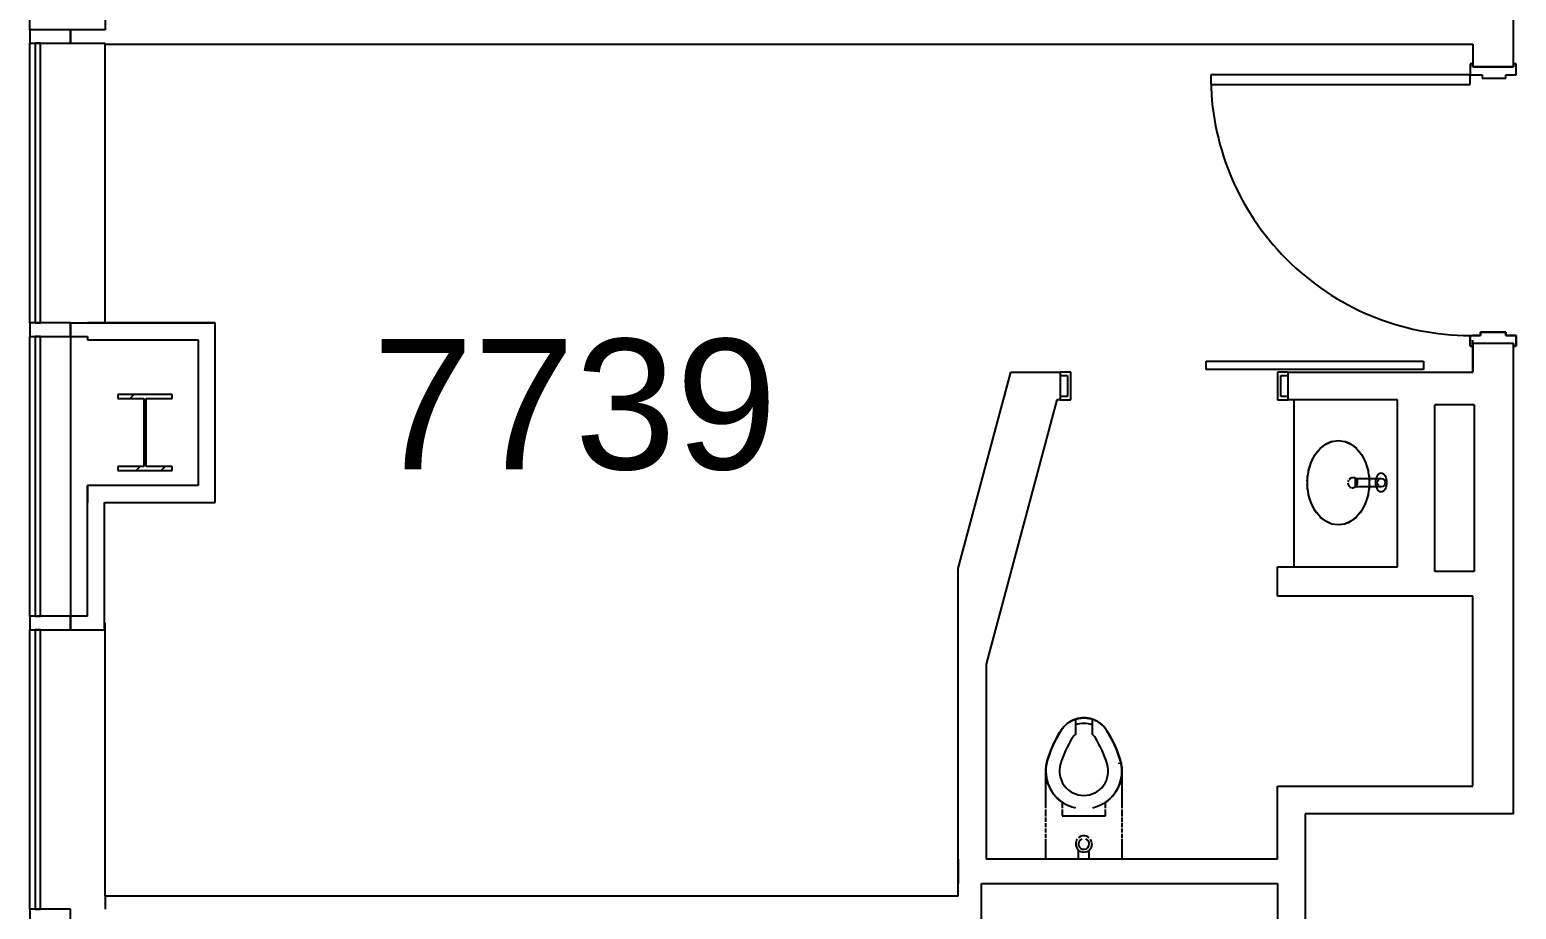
# Model space of a CAD drawing. Header units: inches. Extents: x -59 to 5673, y -29 to 4299.
# Drawn here: x -42.7 to 231.1, y 3032.3 to 3194.3 of the extents above; entities that cross this region are included whole.
import ezdxf

# ---------------------------------------------------------------- set-up
doc = ezdxf.new("R2010")
doc.units = ezdxf.units.IN
doc.header["$LTSCALE"] = 96
doc.header["$MEASUREMENT"] = 0
for name, color, linetype in [('A-ANNO-ROOM', 4, 'Continuous'), ('A-COLS', 5, 'Continuous'), ('A-DOOR', 2, 'Continuous'), ('A-FLOR-CASE', 3, 'Continuous'), ('A-FLOR-PFIX', 2, 'Continuous'), ('A-GLAZ', 2, 'Continuous'), ('A-WALL-FULL', 6, 'Continuous')]:
    doc.layers.add(name, color=color, linetype=linetype)
doc.styles.add('ARIAL', font='arial.ttf')

msp = doc.modelspace()

# ---------------------------------------------------------------- linework, layer by layer
at = {"layer": 'A-COLS'}
for p, q in [((-16.42, 3127.08), (-26.42, 3127.08)), ((-26.42, 3127.08), (-26.42, 3126.36)), ((-26.42, 3126.36), (-21.63, 3126.36)), ((-24.2, 3126.36), (-23.48, 3127.08)), ((-21.63, 3126.36), (-21.63, 3113.8)), ((-21.22, 3113.8), (-21.22, 3126.36)), ((-21.22, 3126.36), (-16.42, 3126.36)), ((-16.42, 3126.36), (-16.42, 3127.08)), ((-26.42, 3113.8), (-26.42, 3113.08)), ((-21.63, 3113.8), (-26.42, 3113.8)), ((-26.42, 3113.08), (-16.42, 3113.08)), ((-23.08, 3113.08), (-22.36, 3113.8)), ((-21.63, 3114.53), (-21.22, 3114.95)), ((-16.42, 3113.8), (-21.22, 3113.8)), ((-18.48, 3113.08), (-17.76, 3113.8)), ((-16.42, 3113.08), (-16.42, 3113.8))]:
    msp.add_line(p, q, dxfattribs=at)
at = {"layer": 'A-DOOR'}
for p, q in [((223.08, 3187.95), (222.58, 3187.95)), ((222.58, 3187.95), (222.58, 3185.95)), ((223.08, 3187.95), (222.58, 3187.95)), ((222.58, 3187.95), (222.58, 3185.95)), ((223.08, 3187.45), (223.08, 3187.95)), ((230.58, 3187.45), (223.08, 3187.45)), ((231.08, 3187.95), (230.58, 3187.95)), ((231.08, 3187.95), (230.58, 3187.95)), ((230.58, 3187.95), (230.58, 3187.45)), ((231.08, 3185.95), (231.08, 3187.95)), ((231.08, 3185.95), (231.08, 3187.95)), ((174.83, 3185.95), (174.83, 3184.2)), ((222.58, 3185.95), (174.83, 3185.95)), ((174.83, 3184.2), (222.58, 3184.2)), ((222.58, 3184.2), (222.58, 3185.95)), ((222.58, 3185.95), (223.08, 3185.95)), ((222.58, 3185.95), (224.77, 3185.95)), ((223.08, 3185.95), (224.77, 3185.95)), ((223.08, 3185.95), (224.77, 3185.95)), ((224.77, 3185.95), (224.77, 3185.33)), ((224.77, 3185.95), (224.77, 3185.33)), ((224.77, 3185.33), (229.14, 3185.33)), ((224.77, 3185.33), (229.14, 3185.33)), ((229.14, 3185.95), (231.08, 3185.95)), ((229.14, 3185.33), (229.14, 3185.95)), ((229.14, 3185.33), (229.14, 3185.95)), ((229.14, 3185.95), (231.08, 3185.95)), ((222.58, 3137.95), (223.08, 3137.95)), ((222.58, 3135.95), (222.58, 3137.95)), ((222.58, 3137.95), (224.52, 3137.95)), ((222.58, 3137.95), (222.58, 3135.95)), ((223.08, 3137.95), (224.52, 3137.95)), ((224.52, 3137.95), (223.08, 3137.95)), ((224.52, 3138.58), (229.14, 3138.58)), ((224.52, 3137.95), (224.52, 3138.58)), ((229.14, 3138.58), (224.52, 3138.58)), ((224.52, 3138.58), (224.52, 3137.95)), ((229.14, 3138.58), (229.14, 3137.95)), ((229.14, 3137.95), (229.14, 3138.58)), ((229.14, 3137.95), (231.08, 3137.95)), ((231.08, 3137.95), (229.14, 3137.95)), ((231.08, 3137.95), (231.08, 3135.95)), ((231.08, 3135.95), (231.08, 3137.95)), ((223.08, 3135.95), (222.58, 3135.95)), ((222.58, 3135.95), (223.08, 3135.95)), ((223.08, 3136.45), (223.08, 3135.95)), ((230.58, 3136.45), (223.08, 3136.45)), ((223.08, 3135.95), (223.08, 3136.45)), ((230.58, 3135.95), (230.58, 3136.45)), ((230.58, 3136.45), (230.58, 3135.95)), ((231.08, 3135.95), (230.58, 3135.95)), ((230.58, 3135.95), (231.08, 3135.95)), ((173.99, 3131.7), (173.99, 3133.2)), ((173.99, 3133.2), (213.99, 3133.2)), ((213.99, 3131.7), (173.99, 3131.7)), ((213.99, 3133.2), (213.99, 3131.7)), ((149.08, 3131.2), (147.08, 3131.2)), ((147.08, 3131.2), (147.08, 3130.58)), ((147.08, 3130.58), (148.45, 3130.58)), ((148.45, 3130.58), (148.45, 3126.7)), ((149.08, 3126.08), (149.08, 3131.2)), ((187.08, 3131.2), (187.08, 3126.08)), ((187.08, 3131.2), (187.08, 3126.08)), ((189.08, 3131.2), (187.08, 3131.2)), ((187.7, 3130.58), (189.08, 3130.58)), ((187.7, 3126.7), (187.7, 3130.58)), ((189.08, 3130.58), (189.08, 3131.2)), ((148.45, 3126.7), (147.08, 3126.7)), ((147.08, 3126.7), (147.08, 3126.08)), ((189.08, 3126.7), (187.7, 3126.7)), ((189.08, 3126.08), (189.08, 3126.7)), ((147.08, 3126.08), (149.08, 3126.08)), ((187.08, 3126.08), (189.08, 3126.08))]:
    msp.add_line(p, q, dxfattribs=at)
msp.add_arc((222.61, 3185.74), 47.79, 179.7448, 269.956, dxfattribs=at)
msp.add_arc((222.61, 3185.74), 47.79, 179.7448, 269.956, dxfattribs=at)
at = {"layer": 'A-FLOR-CASE'}
msp.add_line((190.2, 3095.33), (190.2, 3126.08), dxfattribs=at)
at = {"layer": 'A-FLOR-PFIX'}
for p, q in [((195.98, 3117.94), (197.12, 3118.44)), ((196.94, 3118.38), (197.19, 3118.46)), ((197.12, 3118.44), (198.31, 3118.61)), ((198.31, 3118.61), (199.5, 3118.44)), ((199.5, 3118.44), (200.64, 3117.94)), ((193.36, 3114.72), (194.06, 3116.04)), ((194.06, 3116.04), (194.95, 3117.12)), ((194.95, 3117.12), (195.98, 3117.94)), ((200.64, 3117.94), (201.67, 3117.12)), ((201.67, 3117.12), (202.56, 3116.04)), ((202.56, 3116.04), (203.26, 3114.72)), ((192.62, 3111.64), (192.87, 3113.23)), ((192.87, 3113.23), (193.36, 3114.72)), ((203.26, 3114.72), (203.75, 3113.23)), ((203.75, 3113.23), (204, 3111.64)), ((192.62, 3110.02), (192.62, 3111.64)), ((192.87, 3108.42), (192.62, 3110.02)), ((200.32, 3111.5), (200.81, 3111.79)), ((200.81, 3111.79), (201.29, 3111.79)), ((201, 3109.84), (200.85, 3109.85)), ((201.41, 3109.99), (201, 3109.84)), ((201.29, 3111.79), (201.63, 3111.61)), ((201.76, 3110.52), (201.41, 3109.99)), ((201.46, 3111.58), (206.21, 3111.58)), ((201.46, 3110.08), (201.46, 3111.58)), ((206.21, 3110.08), (201.46, 3110.08)), ((201.63, 3111.61), (201.77, 3111.43)), ((201.77, 3111.43), (201.76, 3110.52)), ((204, 3110.02), (203.75, 3108.42)), ((204, 3111.64), (204, 3110.02)), ((193.36, 3106.94), (192.87, 3108.42)), ((203.75, 3108.42), (203.26, 3106.94)), ((194.06, 3105.62), (193.36, 3106.94)), ((194.95, 3104.53), (194.06, 3105.62)), ((195.98, 3103.72), (194.95, 3104.53)), ((201.67, 3104.53), (200.64, 3103.72)), ((202.56, 3105.62), (201.67, 3104.53)), ((203.26, 3106.94), (202.56, 3105.62)), ((197.12, 3103.22), (195.98, 3103.72)), ((197.19, 3103.2), (196.94, 3103.27)), ((198.31, 3103.05), (197.12, 3103.22)), ((199.5, 3103.22), (198.31, 3103.05)), ((200.64, 3103.72), (199.5, 3103.22)), ((147.81, 3065.94), (147.95, 3066.08)), ((147.95, 3066.08), (148.1, 3066.22)), ((148.1, 3066.22), (148.25, 3066.35)), ((148.25, 3066.35), (148.4, 3066.48)), ((148.4, 3066.48), (148.56, 3066.6)), ((148.56, 3066.6), (148.73, 3066.71)), ((148.73, 3066.71), (148.9, 3066.81)), ((148.9, 3066.81), (149.07, 3066.91)), ((149.07, 3066.91), (149.25, 3067)), ((149.25, 3067), (149.43, 3067.09)), ((149.43, 3067.09), (149.62, 3067.17)), ((149.62, 3067.17), (149.81, 3067.24)), ((149.81, 3067.24), (150, 3067.3)), ((149.95, 3064.51), (149.95, 3067.28)), ((150, 3067.3), (150.19, 3067.35)), ((150.19, 3067.35), (150.38, 3067.4)), ((150.38, 3067.4), (150.58, 3067.44)), ((150.58, 3067.44), (150.78, 3067.47)), ((150.78, 3067.47), (150.97, 3067.49)), ((150.97, 3067.49), (151.17, 3067.51)), ((151.17, 3067.51), (151.37, 3067.51)), ((151.37, 3067.51), (151.45, 3067.51)), ((151.45, 3067.51), (151.65, 3067.51)), ((151.65, 3067.51), (151.85, 3067.5)), ((151.85, 3067.5), (152.05, 3067.48)), ((152.05, 3067.48), (152.25, 3067.45)), ((152.25, 3067.45), (152.45, 3067.42)), ((152.45, 3067.42), (152.64, 3067.37)), ((152.64, 3067.37), (152.83, 3067.32)), ((152.83, 3067.32), (153.03, 3067.26)), ((152.95, 3067.28), (152.95, 3064.51)), ((153.03, 3067.26), (153.21, 3067.19)), ((153.21, 3067.19), (153.4, 3067.12)), ((153.4, 3067.12), (153.58, 3067.04)), ((153.58, 3067.04), (153.76, 3066.95)), ((153.76, 3066.95), (153.94, 3066.85)), ((153.94, 3066.85), (154.11, 3066.75)), ((154.11, 3066.75), (154.28, 3066.64)), ((154.28, 3066.64), (154.44, 3066.53)), ((154.44, 3066.53), (154.6, 3066.4)), ((154.6, 3066.4), (154.75, 3066.27)), ((154.75, 3066.27), (154.9, 3066.14)), ((154.9, 3066.14), (155.04, 3066)), ((146.11, 3063.18), (146.54, 3064)), ((146.54, 3064), (146.99, 3064.8)), ((146.99, 3064.8), (147.2, 3065.15)), ((147.2, 3065.15), (147.31, 3065.32)), ((147.31, 3065.32), (147.43, 3065.48)), ((147.43, 3065.48), (147.55, 3065.64)), ((147.55, 3065.64), (147.68, 3065.79)), ((147.68, 3065.79), (147.81, 3065.94)), ((155.04, 3066), (155.18, 3065.85)), ((155.18, 3065.85), (155.31, 3065.7)), ((155.31, 3065.7), (155.43, 3065.54)), ((155.43, 3065.54), (155.55, 3065.38)), ((155.55, 3065.38), (155.66, 3065.22)), ((155.66, 3065.22), (155.7, 3065.15)), ((155.7, 3065.15), (156.17, 3064.36)), ((156.17, 3064.36), (156.61, 3063.55)), ((156.61, 3063.55), (157.01, 3062.72)), ((144.76, 3059.77), (145.05, 3060.64)), ((145.05, 3060.64), (145.37, 3061.5)), ((145.37, 3061.5), (145.72, 3062.35)), ((145.72, 3062.35), (146.11, 3063.18)), ((157.01, 3062.72), (157.38, 3061.88)), ((157.38, 3061.88), (157.72, 3061.02)), ((157.72, 3061.02), (158.02, 3060.16)), ((144.45, 3057.64), (144.46, 3057.92)), ((144.46, 3057.92), (144.47, 3058.2)), ((144.47, 3058.2), (144.49, 3058.48)), ((144.49, 3058.48), (144.53, 3058.76)), ((144.53, 3058.76), (144.58, 3059.03)), ((144.58, 3059.03), (144.64, 3059.31)), ((144.64, 3059.31), (144.7, 3059.58)), ((144.7, 3059.58), (144.76, 3059.77)), ((158.02, 3060.16), (158.15, 3059.77)), ((158.15, 3059.77), (158.22, 3059.5)), ((158.22, 3059.5), (158.29, 3059.23)), ((158.29, 3059.23), (158.34, 3058.95)), ((158.34, 3058.95), (158.39, 3058.67)), ((158.39, 3058.67), (158.42, 3058.4)), ((158.42, 3058.4), (158.44, 3058.12)), ((158.44, 3058.12), (158.45, 3057.84)), ((158.45, 3057.84), (158.45, 3057.56)), ((144.45, 3050.88), (144.45, 3057.72)), ((144.46, 3057.36), (144.45, 3057.64)), ((144.48, 3057.08), (144.46, 3057.36)), ((144.51, 3056.8), (144.48, 3057.08)), ((144.55, 3056.53), (144.51, 3056.8)), ((144.61, 3056.25), (144.55, 3056.53)), ((144.67, 3055.98), (144.61, 3056.25)), ((144.75, 3055.71), (144.67, 3055.98)), ((144.83, 3055.44), (144.75, 3055.71)), ((144.93, 3055.18), (144.83, 3055.44)), ((145.04, 3054.92), (144.93, 3055.18)), ((157.95, 3055.1), (157.84, 3054.85)), ((158.05, 3055.36), (157.95, 3055.1)), ((158.13, 3055.63), (158.05, 3055.36)), ((158.21, 3055.9), (158.13, 3055.63)), ((158.28, 3056.17), (158.21, 3055.9)), ((158.34, 3056.45), (158.28, 3056.17)), ((158.38, 3056.72), (158.34, 3056.45)), ((158.42, 3057), (158.38, 3056.72)), ((158.44, 3057.28), (158.42, 3057)), ((158.45, 3057.56), (158.44, 3057.28)), ((158.45, 3057.72), (158.45, 3050.89)), ((145.15, 3054.67), (145.04, 3054.92)), ((145.28, 3054.42), (145.15, 3054.67)), ((145.42, 3054.17), (145.28, 3054.42)), ((145.56, 3053.93), (145.42, 3054.17)), ((145.72, 3053.7), (145.56, 3053.93)), ((145.88, 3053.48), (145.72, 3053.7)), ((146.06, 3053.26), (145.88, 3053.48)), ((146.24, 3053.04), (146.06, 3053.26)), ((146.43, 3052.84), (146.24, 3053.04)), ((146.63, 3052.64), (146.43, 3052.84)), ((146.84, 3052.45), (146.63, 3052.64)), ((147.05, 3052.27), (146.84, 3052.45)), ((156.01, 3052.4), (155.79, 3052.22)), ((156.21, 3052.59), (156.01, 3052.4)), ((156.42, 3052.78), (156.21, 3052.59)), ((156.61, 3052.98), (156.42, 3052.78)), ((156.79, 3053.19), (156.61, 3052.98)), ((156.97, 3053.41), (156.79, 3053.19)), ((157.14, 3053.63), (156.97, 3053.41)), ((157.3, 3053.86), (157.14, 3053.63)), ((157.45, 3054.1), (157.3, 3053.86)), ((157.59, 3054.34), (157.45, 3054.1)), ((157.72, 3054.59), (157.59, 3054.34)), ((157.84, 3054.85), (157.72, 3054.59)), ((144.45, 3049.38), (144.45, 3050.64)), ((147.27, 3052.1), (147.05, 3052.27)), ((147.5, 3051.94), (147.27, 3052.1)), ((147.45, 3051.97), (147.45, 3050.88)), ((147.45, 3050.64), (147.45, 3049.47)), ((147.73, 3051.79), (147.5, 3051.94)), ((147.97, 3051.64), (147.73, 3051.79)), ((148.22, 3051.51), (147.97, 3051.64)), ((148.47, 3051.38), (148.22, 3051.51)), ((148.73, 3051.27), (148.47, 3051.38)), ((148.99, 3051.17), (148.73, 3051.27)), ((149.25, 3051.07), (148.99, 3051.17)), ((149.52, 3050.99), (149.25, 3051.07)), ((149.79, 3050.92), (149.52, 3050.99)), ((149.92, 3050.89), (149.79, 3050.92)), ((153.31, 3050.97), (153.04, 3050.9)), ((153.58, 3051.05), (153.31, 3050.97)), ((153.84, 3051.14), (153.58, 3051.05)), ((154.1, 3051.24), (153.84, 3051.14)), ((154.36, 3051.35), (154.1, 3051.24)), ((154.61, 3051.47), (154.36, 3051.35)), ((154.86, 3051.6), (154.61, 3051.47)), ((155.1, 3051.74), (154.86, 3051.6)), ((155.34, 3051.89), (155.1, 3051.74)), ((155.57, 3052.05), (155.34, 3051.89)), ((155.45, 3050.87), (155.45, 3051.97)), ((155.45, 3049.47), (155.45, 3050.66)), ((155.79, 3052.22), (155.57, 3052.05)), ((158.45, 3050.65), (158.45, 3049.37)), ((144.45, 3048.38), (144.45, 3049.15)), ((144.45, 3047.38), (144.45, 3048.15)), ((144.45, 3046.39), (144.45, 3047.15)), ((147.45, 3049.47), (155.45, 3049.47)), ((158.45, 3049.16), (158.45, 3048.37)), ((158.45, 3048.16), (158.45, 3047.37)), ((158.45, 3047.16), (158.45, 3046.38)), ((144.45, 3045.38), (144.45, 3046.14)), ((144.45, 3041.51), (144.45, 3045.15)), ((158.45, 3046.15), (158.45, 3045.37)), ((158.45, 3045.16), (158.45, 3041.51)), ((150.45, 3041.51), (150.45, 3043.17)), ((152.45, 3041.51), (152.45, 3043.17))]:
    msp.add_line(p, q, dxfattribs=at)
msp.add_circle((206.21, 3110.83), 0.75, dxfattribs=at)
for centre, radius, start, end in [((201.06, 3110.83), 1, 181.4853, 252), ((201.06, 3110.83), 1, 152.4389, 170.9999), ((151.45, 3062.51), 5, 107.4576, 148.1995), ((151.45, 3062.51), 5, 129.4426, 133.6497), ((151.45, 3062.51), 5, 114.4372, 120.0381), ((151.45, 3062.51), 5, 90, 107.5685), ((151.45, 3062.51), 4, 90, 112.2225), ((151.45, 3062.51), 5, 72.4315, 90), ((151.45, 3062.51), 4, 67.7775, 90), ((151.45, 3062.51), 5, 31.8005, 72.5424), ((151.45, 3062.51), 5, 59.9619, 65.5628), ((151.45, 3062.51), 5, 46.3503, 50.5574), ((166.75, 3053.03), 23, 148.1995, 162.9647), ((166.75, 3053.03), 20.5, 148.1995, 162.9647), ((151.45, 3062.51), 2.5, 126.8699, 148.1995), ((151.45, 3062.51), 2.5, 31.8005, 53.1301), ((136.15, 3053.03), 20.5, 17.0353, 31.8005), ((136.15, 3053.03), 23, 17.0353, 31.8005), ((151.45, 3057.72), 7, 162.9647, 235.1501), ((151.45, 3057.72), 7, 177.8372, 182.7864), ((151.45, 3057.72), 4.5, 162.9647, 270), ((151.45, 3057.72), 4.5, 270, 17.0353), ((151.45, 3057.72), 7, 304.8499, 17.0353), ((157.45, 3059.22), 0.5, 340, 0), ((151.45, 3057.72), 7, 357.2136, 2.1628), ((151.45, 3057.72), 7, 192.7122, 198.6438), ((151.45, 3057.72), 7, 341.3562, 347.2878), ((151.45, 3057.72), 7, 207.59, 213.9346), ((151.45, 3057.72), 7, 222.4709, 229.0365), ((151.45, 3057.72), 7, 310.9635, 317.5291), ((151.45, 3057.72), 7, 326.0654, 332.41), ((151.45, 3044.29), 1.5, 144.3619, 180), ((151.45, 3044.29), 1.5, 180, 0), ((151.45, 3044.3), 0.996, 112.6886, 0), ((151.45, 3044.29), 1.5, 49.9625, 130.0375), ((151.45, 3044.3), 0.996, 0, 67.3114), ((151.45, 3044.29), 1.5, 0, 35.3367)]:
    msp.add_arc(centre, radius, start, end, dxfattribs=at)
msp.add_ellipse((206.21, 3110.87), major_axis=(0, 1.75), ratio=0.571429, dxfattribs=at)
for points, knots in [([(195.92, 3117.89), (196.26, 3118.11), (196.65, 3118.32), (197.04, 3118.41), (197.07, 3118.42)], [5.8415235, 5.8415235, 5.8415235, 5.8415235, 6.0415243, 6.0587858, 6.0587858, 6.0587858, 6.0587858]), ([(199.55, 3118.42), (199.58, 3118.41), (199.97, 3118.29), (200.36, 3118.11), (200.7, 3117.89)], [0.2243995, 0.2243995, 0.2243995, 0.2243995, 0.241661, 0.4416618, 0.4416618, 0.4416618, 0.4416618]), ([(193.25, 3114.45), (193.37, 3114.75), (193.51, 3115.06), (193.67, 3115.36), (193.68, 3115.39)], [5.1895316, 5.1895316, 5.1895316, 5.1895316, 5.3165414, 5.3302301, 5.3302301, 5.3302301, 5.3302301]), ([(193.95, 3115.85), (194.14, 3116.16), (194.35, 3116.45), (194.57, 3116.7), (194.57, 3116.7)], [5.4048623, 5.4048623, 5.4048623, 5.4048623, 5.5582024, 5.5583845, 5.5583845, 5.5583845, 5.5583845]), ([(194.85, 3117.02), (195.12, 3117.3), (195.47, 3117.58), (195.82, 3117.84), (195.88, 3117.88)], [5.6220806, 5.6220806, 5.6220806, 5.6220806, 5.7998634, 5.8343864, 5.8343864, 5.8343864, 5.8343864]), ([(200.74, 3117.87), (200.8, 3117.83), (201.16, 3117.59), (201.5, 3117.3), (201.77, 3117.02)], [0.448799, 0.448799, 0.448799, 0.448799, 0.4833219, 0.6611047, 0.6611047, 0.6611047, 0.6611047]), ([(202.05, 3116.7), (202.05, 3116.7), (202.27, 3116.44), (202.48, 3116.16), (202.67, 3115.85)], [0.7248008, 0.7248008, 0.7248008, 0.7248008, 0.7249829, 0.878323, 0.878323, 0.878323, 0.878323]), ([(202.94, 3115.39), (202.95, 3115.36), (203.11, 3115.06), (203.25, 3114.75), (203.37, 3114.45)], [0.9529552, 0.9529552, 0.9529552, 0.9529552, 0.9666439, 1.0936537, 1.0936537, 1.0936537, 1.0936537]), ([(192.8, 3112.88), (192.85, 3113.13), (192.92, 3113.46), (193.02, 3113.77), (193.04, 3113.85)], [4.9749558, 4.9749558, 4.9749558, 4.9749558, 5.0748804, 5.1046577, 5.1046577, 5.1046577, 5.1046577]), ([(203.58, 3113.85), (203.6, 3113.77), (203.7, 3113.46), (203.77, 3113.13), (203.83, 3112.88)], [1.1785276, 1.1785276, 1.1785276, 1.1785276, 1.2083049, 1.3082295, 1.3082295, 1.3082295, 1.3082295]), ([(192.6, 3111.2), (192.61, 3111.4), (192.63, 3111.72), (192.66, 3112.04), (192.68, 3112.17)], [4.7595613, 4.7595613, 4.7595613, 4.7595613, 4.8332195, 4.883074, 4.883074, 4.883074, 4.883074]), ([(192.68, 3109.49), (192.66, 3109.62), (192.63, 3109.94), (192.61, 3110.26), (192.6, 3110.46)], [4.541704, 4.541704, 4.541704, 4.541704, 4.5915585, 4.6652167, 4.6652167, 4.6652167, 4.6652167]), ([(203.94, 3112.17), (203.96, 3112.04), (204, 3111.72), (204.02, 3111.4), (204.02, 3111.2)], [1.4001113, 1.4001113, 1.4001113, 1.4001113, 1.4499658, 1.523624, 1.523624, 1.523624, 1.523624]), ([(204.02, 3110.46), (204.02, 3110.26), (204, 3109.94), (203.96, 3109.62), (203.94, 3109.49)], [1.6179686, 1.6179686, 1.6179686, 1.6179686, 1.6916268, 1.7414813, 1.7414813, 1.7414813, 1.7414813]), ([(193.04, 3107.81), (193.02, 3107.88), (192.93, 3108.2), (192.85, 3108.52), (192.8, 3108.78)], [4.3201203, 4.3201203, 4.3201203, 4.3201203, 4.3498975, 4.4498221, 4.4498221, 4.4498221, 4.4498221]), ([(193.68, 3106.27), (193.67, 3106.3), (193.51, 3106.6), (193.37, 3106.91), (193.25, 3107.21)], [4.0945479, 4.0945479, 4.0945479, 4.0945479, 4.1082365, 4.2352464, 4.2352464, 4.2352464, 4.2352464]), ([(203.37, 3107.21), (203.25, 3106.91), (203.11, 3106.6), (202.95, 3106.3), (202.94, 3106.27)], [2.0479389, 2.0479389, 2.0479389, 2.0479389, 2.1749488, 2.1886374, 2.1886374, 2.1886374, 2.1886374]), ([(203.83, 3108.78), (203.77, 3108.52), (203.7, 3108.2), (203.6, 3107.88), (203.58, 3107.81)], [1.8333632, 1.8333632, 1.8333632, 1.8333632, 1.9332878, 1.963065, 1.963065, 1.963065, 1.963065]), ([(194.57, 3104.95), (194.57, 3104.95), (194.35, 3105.21), (194.14, 3105.5), (193.95, 3105.81)], [3.8663935, 3.8663935, 3.8663935, 3.8663935, 3.8665756, 4.0199157, 4.0199157, 4.0199157, 4.0199157]), ([(195.88, 3103.79), (195.82, 3103.83), (195.46, 3104.07), (195.12, 3104.36), (194.85, 3104.64)], [3.5903916, 3.5903916, 3.5903916, 3.5903916, 3.6249146, 3.8026973, 3.8026973, 3.8026973, 3.8026973]), ([(201.77, 3104.64), (201.5, 3104.36), (201.16, 3104.08), (200.8, 3103.82), (200.74, 3103.78)], [2.480488, 2.480488, 2.480488, 2.480488, 2.6582707, 2.6927937, 2.6927937, 2.6927937, 2.6927937]), ([(202.67, 3105.81), (202.48, 3105.5), (202.27, 3105.21), (202.05, 3104.95), (202.05, 3104.95)], [2.2632696, 2.2632696, 2.2632696, 2.2632696, 2.4166097, 2.4167919, 2.4167919, 2.4167919, 2.4167919]), ([(197.07, 3103.23), (197.04, 3103.24), (196.65, 3103.37), (196.26, 3103.55), (195.92, 3103.77)], [3.3659921, 3.3659921, 3.3659921, 3.3659921, 3.3832536, 3.5832545, 3.5832545, 3.5832545, 3.5832545]), ([(200.7, 3103.77), (200.36, 3103.55), (199.98, 3103.34), (199.58, 3103.25), (199.55, 3103.24)], [2.6999308, 2.6999308, 2.6999308, 2.6999308, 2.8999317, 2.9171932, 2.9171932, 2.9171932, 2.9171932])]:
    msp.add_open_spline(points, degree=3, knots=knots, dxfattribs=at)
at = {"layer": 'A-GLAZ'}
for p, q in [((-42.67, 3194.26), (-42.67, 3245.76)), ((-42.67, 3140.26), (-42.67, 3191.76)), ((-42.67, 3140.26), (-42.67, 3191.76)), ((-40.67, 3191.76), (-41.67, 3191.76)), ((-41.67, 3191.76), (-41.67, 3140.26)), ((-40.67, 3191.76), (-41.67, 3191.76)), ((-41.67, 3191.76), (-41.67, 3140.26)), ((-40.67, 3140.26), (-40.67, 3191.76)), ((-40.67, 3140.26), (-40.67, 3191.76)), ((-28.8, 3140.26), (-28.8, 3191.58)), ((-28.8, 3140.26), (-28.8, 3191.58)), ((-41.67, 3140.26), (-40.67, 3140.26)), ((-41.67, 3140.26), (-40.67, 3140.26)), ((-42.67, 3086.26), (-42.67, 3137.76)), ((-42.67, 3086.26), (-42.67, 3137.76)), ((-40.67, 3137.76), (-41.67, 3137.76)), ((-41.67, 3137.76), (-41.67, 3086.26)), ((-40.67, 3137.76), (-41.67, 3137.76)), ((-41.67, 3137.76), (-41.67, 3086.26)), ((-40.67, 3086.26), (-40.67, 3137.76)), ((-40.67, 3086.26), (-40.67, 3137.76)), ((-35.17, 3137.76), (-35.17, 3086.26)), ((-35.17, 3137.76), (-35.17, 3086.26)), ((-41.67, 3086.26), (-40.67, 3086.26)), ((-41.67, 3086.26), (-40.67, 3086.26)), ((-42.67, 3032.26), (-42.67, 3083.76)), ((-42.67, 3032.26), (-42.67, 3083.76)), ((-40.67, 3083.76), (-41.67, 3083.76)), ((-41.67, 3083.76), (-41.67, 3032.26)), ((-40.67, 3083.76), (-41.67, 3083.76)), ((-41.67, 3083.76), (-41.67, 3032.26)), ((-40.67, 3032.26), (-40.67, 3083.76)), ((-40.67, 3032.26), (-40.67, 3083.76)), ((-28.92, 3085.01), (-28.8, 3085.01)), ((-28.92, 3085.01), (-28.8, 3085.01)), ((-28.8, 3034.7), (-28.8, 3085.01)), ((-28.8, 3034.7), (-28.8, 3085.01)), ((-41.67, 3032.26), (-40.67, 3032.26)), ((-41.67, 3032.26), (-40.67, 3032.26))]:
    msp.add_line(p, q, dxfattribs=at)
at = {"layer": 'A-GLAZ', "extrusion": (0, 0, -1)}
for p, q in [((-42.67, 3194.26), (-42.67, 3191.76)), ((-35.17, 3194.26), (-42.67, 3194.26)), ((-42.67, 3194.26), (-42.67, 3191.76)), ((-35.17, 3191.76), (-35.17, 3194.26)), ((-35.17, 3191.76), (-35.17, 3194.26)), ((-42.67, 3191.76), (-35.17, 3191.76)), ((-42.67, 3191.76), (-35.17, 3191.76)), ((-35.17, 3140.26), (-42.67, 3140.26)), ((-42.67, 3140.26), (-42.67, 3137.76)), ((-35.17, 3140.26), (-42.67, 3140.26)), ((-42.67, 3140.26), (-42.67, 3137.76)), ((-35.17, 3137.76), (-35.17, 3140.26)), ((-35.17, 3137.76), (-35.17, 3140.26)), ((-42.67, 3137.76), (-35.17, 3137.76)), ((-42.67, 3137.76), (-35.17, 3137.76)), ((-35.17, 3086.26), (-42.67, 3086.26)), ((-42.67, 3086.26), (-42.67, 3083.76)), ((-35.17, 3086.26), (-42.67, 3086.26)), ((-42.67, 3086.26), (-42.67, 3083.76)), ((-35.17, 3083.76), (-35.17, 3086.26)), ((-35.17, 3083.76), (-35.17, 3086.26)), ((-42.67, 3083.76), (-35.17, 3083.76)), ((-42.67, 3083.76), (-35.17, 3083.76)), ((-35.17, 3032.26), (-42.67, 3032.26)), ((-42.67, 3032.26), (-42.67, 3029.76)), ((-35.17, 3029.76), (-35.17, 3032.26))]:
    msp.add_line(p, q, dxfattribs=at)
at = {"layer": 'A-WALL-FULL'}
for p, q in [((230.58, 3187.45), (230.58, 3287.33)), ((-28.8, 3197.7), (-28.8, 3194.26)), ((-28.8, 3194.26), (-35.17, 3194.26)), ((-35.17, 3194.26), (-35.17, 3191.76)), ((-35.17, 3191.76), (-28.8, 3191.76)), ((-28.8, 3191.58), (-28.8, 3191.76)), ((-28.8, 3191.58), (223.08, 3191.58)), ((186.33, 3191.58), (190.58, 3191.58)), ((190.58, 3191.58), (190.83, 3191.58)), ((190.83, 3191.58), (223.08, 3191.58)), ((223.08, 3191.58), (223.08, 3187.45)), ((223.08, 3187.45), (230.58, 3187.45)), ((-35.17, 3140.26), (-8.55, 3140.26)), ((-35.17, 3140.26), (-35.17, 3137.76)), ((-28.8, 3140.26), (-32.05, 3140.26)), ((-8.55, 3140.26), (-28.8, 3140.26)), ((-8.55, 3139.64), (-8.55, 3140.26)), ((-8.55, 3107.2), (-8.55, 3140.26)), ((-35.17, 3137.76), (-32.05, 3137.76)), ((-32.05, 3137.76), (-32.05, 3137.14)), ((-8.55, 3137.14), (-8.55, 3139.64)), ((-32.05, 3137.14), (-11.67, 3137.14)), ((-11.67, 3137.14), (-11.67, 3110.33)), ((223.08, 3131.2), (223.08, 3137.08)), ((230.58, 3136.45), (223.08, 3136.45)), ((223.08, 3136.45), (223.08, 3131.2)), ((230.58, 3049.83), (230.58, 3136.45)), ((128.33, 3095), (138.03, 3131.2)), ((136.65, 3126.08), (138.03, 3131.2)), ((138.03, 3131.2), (147.08, 3131.2)), ((147.08, 3131.2), (147.08, 3126.08)), ((189.08, 3126.08), (189.08, 3131.2)), ((189.08, 3131.2), (223.08, 3131.2)), ((146.49, 3126.08), (133.45, 3077.42)), ((147.08, 3126.08), (146.49, 3126.08)), ((209.2, 3126.08), (189.08, 3126.08)), ((209.2, 3095.33), (209.2, 3126.08)), ((216.08, 3094.45), (216.08, 3125.2)), ((223.33, 3125.2), (216.08, 3125.2)), ((223.33, 3125.2), (223.33, 3094.45)), ((-11.67, 3110.33), (-32.05, 3110.33)), ((-32.05, 3110.33), (-32.05, 3107.83)), ((-32.05, 3086.26), (-32.05, 3110.33)), ((-32.05, 3107.83), (-32.05, 3107.2)), ((-28.92, 3107.2), (-8.55, 3107.2)), ((-28.92, 3083.76), (-28.92, 3107.2)), ((-11.67, 3107.2), (-9.17, 3107.2)), ((-9.17, 3107.2), (-8.55, 3107.2)), ((128.33, 3034.7), (128.33, 3095)), ((187.08, 3089.95), (187.08, 3095.33)), ((187.08, 3095.33), (209.2, 3095.33)), ((223.33, 3094.45), (216.08, 3094.45)), ((223.08, 3089.95), (187.08, 3089.95)), ((223.08, 3054.95), (223.08, 3089.95)), ((-32.05, 3086.26), (-35.17, 3086.26)), ((-35.17, 3086.26), (-35.17, 3083.76)), ((-35.17, 3083.76), (-28.92, 3083.76)), ((-32.05, 3083.76), (-28.92, 3083.76)), ((133.45, 3077.42), (133.45, 3041.51)), ((187.08, 3054.95), (223.08, 3054.95)), ((187.08, 3041.51), (187.08, 3054.95)), ((230.58, 3049.83), (192.2, 3049.83)), ((192.2, 3049.83), (192.2, 3013.45)), ((128.33, 3041.51), (128.33, 3037.01)), ((128.33, 3034.7), (128.33, 3041.51)), ((187.08, 3041.51), (133.45, 3041.51)), ((132.58, 3037.01), (187.08, 3037.01)), ((132.58, 3026.26), (132.58, 3037.01)), ((187.08, 3037.01), (187.08, 3026.26)), ((128.33, 3034.7), (-28.8, 3034.7)), ((-28.8, 3034.7), (-28.8, 3032.26))]:
    msp.add_line(p, q, dxfattribs=at)

# ---------------------------------------------------------------- texts
at = {"layer": 'A-ANNO-ROOM', "style": 'ARIAL'}
msp.add_text('7739', height=24, dxfattribs=at).set_placement((20.39, 3113.3))

doc.saveas('drawing.dxf')
